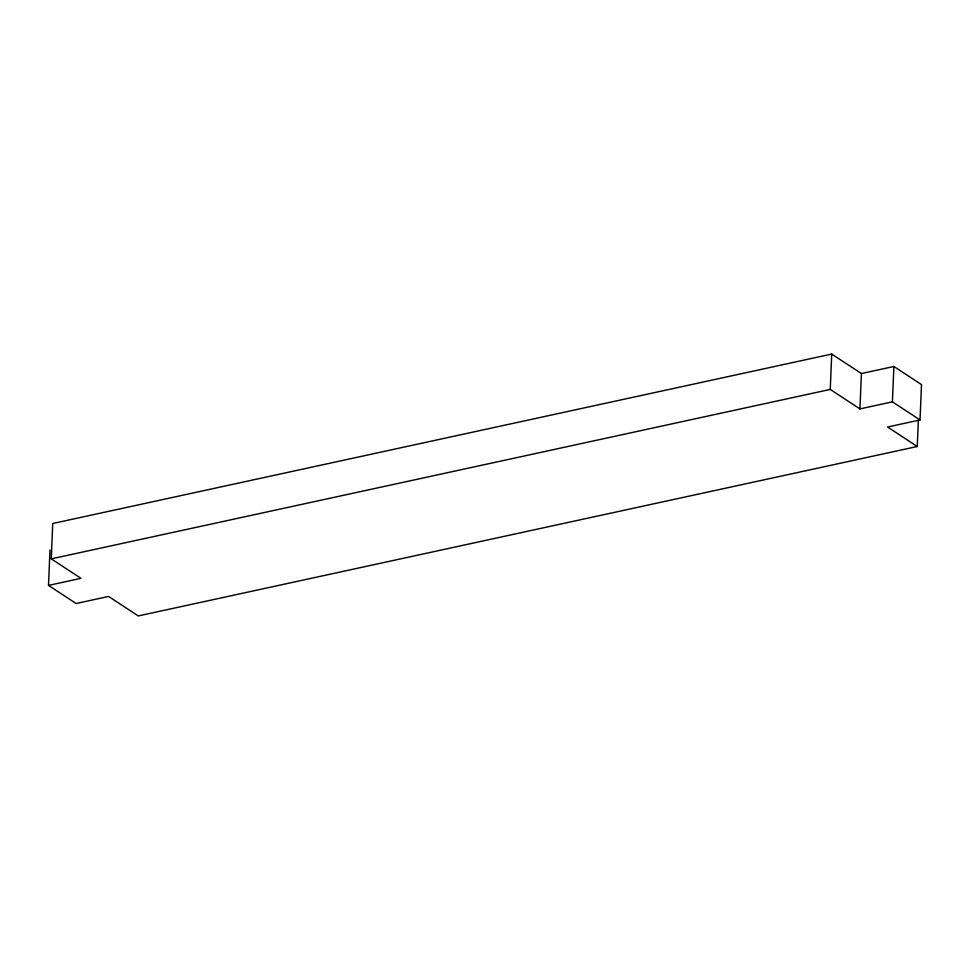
<?xml version="1.0" encoding="UTF-8"?>
<svg xmlns="http://www.w3.org/2000/svg" width="970" height="970" viewBox="0 0 970 970"><rect width="100%" height="100%" fill="white"/><g stroke="black" fill="none" stroke-linecap="round" stroke-linejoin="round"><path stroke-width="1.45" d="M918.36 419.974L917.256 446.503L138.273 615.938L108.579 596.453L76.121 603.522L48.5 585.395L49.979 550.038M48.5 585.395L80.959 578.338L51.264 558.865L52.744 523.497L831.726 354.062L861.421 373.547L893.879 366.478L921.5 384.605L920.021 419.962L887.562 427.018L917.256 446.503M920.021 419.962L892.4 401.847L859.941 408.904L830.247 389.431L831.726 354.062M859.941 408.904L861.421 373.547M892.4 401.847L893.879 366.478M51.264 558.865L830.247 389.431"/></g></svg>
